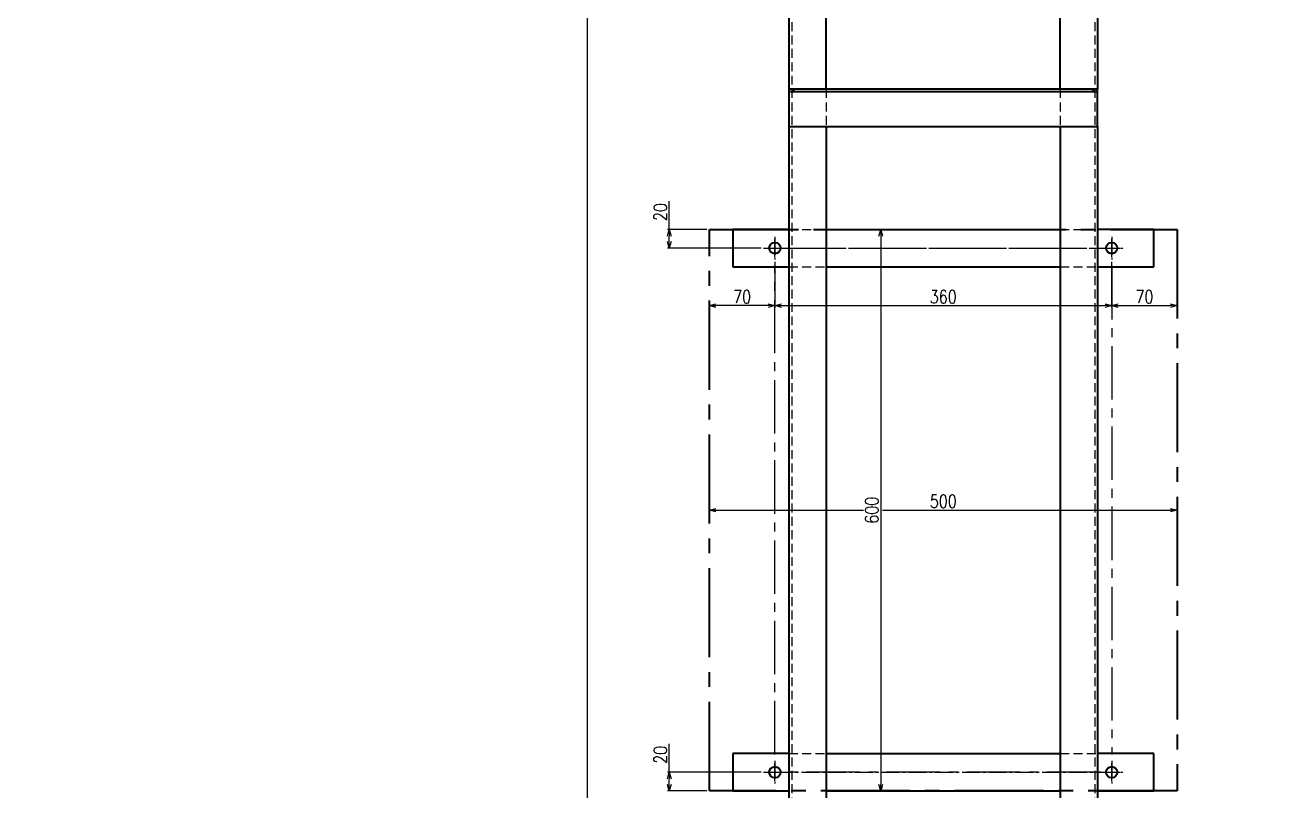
# Model space of a CAD drawing. Header units: millimetres. Extents: x 0 to 10987, y 0 to 7892.
# Drawn here: x 0 to 1341, y 1169 to 1987 of the extents above; entities that cross this region are included whole.
import ezdxf
from ezdxf import colors
from ezdxf.entities.mleader import LeaderData, LeaderLine
from ezdxf.enums import TextEntityAlignment as Align
from ezdxf.math import Vec2, Vec3

# ---------------------------------------------------------------- set-up
doc = ezdxf.new("R2010")
doc.units = ezdxf.units.MM
doc.linetypes.add('CENTER2', pattern=[28.575, 19.05, -3.175, 3.175, -3.175])
doc.linetypes.add('HIDDEN2', pattern=[4.7625, 3.175, -1.5875])
for name, color, linetype, lineweight in [('01_外形線', 7, 'Continuous', 25), ('03_かくれ線', 6, 'HIDDEN2', 13), ('04_中心線', 1, 'CENTER2', 9), ('07_寸法線', 3, 'Continuous', 9)]:
    doc.layers.add(name, color=color, linetype=linetype, lineweight=lineweight)
doc.styles.get("Standard").update_dxf_attribs({"font": 'arial.ttf'})
doc.styles.add('寸法用', font='simplex.shx', dxfattribs={"width": 0.8, "bigfont": '@extfont2.shx'})
doc.dimstyles.new('機械製図用', dxfattribs={"dimtxt": 3.5, "dimasz": 3.5, "dimexe": 2, "dimexo": 0, "dimgap": 1.2, "dimtad": 1, "dimdsep": 46, "dimtxsty": '寸法用', "dimblk": 'OPEN30', "dimcen": 0, "dimclrd": 256, "dimclre": 256, "dimclrt": 7, "dimazin": 2, "dimtm": 1e-09, "dimtfac": 0.75, "dimtmove": 0, "dimatfit": 3, "dimldrblk": 'OPEN30', "dimfxl": 1, "dimlwd": -1, "dimlwe": -1, "dimarcsym": 0})

# ---------------------------------------------------------------- blocks, each defined once
blk = doc.blocks.new('_Open30')
at = {"color": 0, "linetype": 'ByBlock', "lineweight": -2}
for p, q in [((-1, 0.27), (0, 0)), ((0, 0), (-1, -0.27)), ((0, 0), (-1, 0))]:
    blk.add_line(p, q, dxfattribs=at)
blk = doc.blocks.new('*D248')
at = {"layer": '07_寸法線', "transparency": 16777216}
for p, q in [((801.3, 1734.4), (801.3, 1685.5)), ((1161.3, 1734.4), (1161.3, 1685.5)), ((808.3, 1687.5), (1154.3, 1687.5))]:
    blk.add_line(p, q, dxfattribs=at)
at = {"layer": 'Defpoints', "color": 0, "transparency": 16777216}
for p in [(801.3, 1736.9), (1161.3, 1736.9), (1161.3, 1687.5)]:
    blk.add_point(p, dxfattribs=at)
at = {"layer": '07_寸法線', "transparency": 16777216, "xscale": 7, "yscale": 7, "zscale": 7, "rotation": 180}
blk.add_blockref('_Open30', (801.3, 1687.5), dxfattribs=at)
at = {"layer": '07_寸法線', "transparency": 16777216, "xscale": 7, "yscale": 7, "zscale": 7}
blk.add_blockref('_Open30', (1161.3, 1687.5), dxfattribs=at)
at = {"layer": '07_寸法線', "color": 7, "transparency": 16777216, "insert": (981.3, 1697), "char_height": 14, "attachment_point": 5, "style": '寸法用'}
blk.add_mtext('360', dxfattribs=at)
blk = doc.blocks.new('*D249')
at = {"layer": '07_寸法線', "transparency": 16777216}
for p, q in [((688.5, 1768.9), (688.5, 1799.1)), ((728.8, 1768.9), (686.5, 1768.9)), ((688.5, 1755.9), (688.5, 1761.9)), ((786.8, 1748.9), (686.5, 1748.9))]:
    blk.add_line(p, q, dxfattribs=at)
at = {"layer": 'Defpoints', "color": 0, "transparency": 16777216}
for p in [(688.5, 1768.9), (731.3, 1768.9), (789.3, 1748.9)]:
    blk.add_point(p, dxfattribs=at)
at = {"layer": '07_寸法線', "transparency": 16777216, "xscale": 7, "yscale": 7, "zscale": 7}
for p, rotation in [((688.5, 1768.9), 90), ((688.5, 1748.9), 270)]:
    blk.add_blockref('_Open30', p, dxfattribs=dict(at, rotation=rotation))
at = {"layer": '07_寸法線', "color": 7, "transparency": 16777216, "insert": (679, 1787.5), "char_height": 14, "attachment_point": 5, "rotation": 90, "style": '寸法用'}
blk.add_mtext('20', dxfattribs=at)
blk = doc.blocks.new('*D250')
at = {"layer": '07_寸法線', "transparency": 16777216}
for p, q in [((801.3, 1734.4), (801.3, 1685.5)), ((731.3, 1690), (731.3, 1689.5)), ((794.3, 1687.5), (738.3, 1687.5))]:
    blk.add_line(p, q, dxfattribs=at)
at = {"layer": 'Defpoints', "color": 0, "transparency": 16777216}
for p in [(801.3, 1736.9), (731.3, 1687.5), (731.3, 1687.5)]:
    blk.add_point(p, dxfattribs=at)
at = {"layer": '07_寸法線', "transparency": 16777216, "xscale": 7, "yscale": 7, "zscale": 7, "rotation": 180}
blk.add_blockref('_Open30', (731.3, 1687.5), dxfattribs=at)
at = {"layer": '07_寸法線', "transparency": 16777216, "xscale": 7, "yscale": 7, "zscale": 7}
blk.add_blockref('_Open30', (801.3, 1687.5), dxfattribs=at)
at = {"layer": '07_寸法線', "color": 7, "transparency": 16777216, "insert": (766.3, 1697), "char_height": 14, "attachment_point": 5, "style": '寸法用'}
blk.add_mtext('70', dxfattribs=at)
blk = doc.blocks.new('*D251')
at = {"layer": '07_寸法線', "transparency": 16777216}
for p, q in [((688.5, 1188.9), (688.5, 1219.1)), ((786.8, 1188.9), (686.5, 1188.9)), ((688.5, 1175.9), (688.5, 1181.9)), ((728.8, 1168.9), (686.5, 1168.9))]:
    blk.add_line(p, q, dxfattribs=at)
at = {"layer": 'Defpoints', "color": 0, "transparency": 16777216}
for p in [(688.5, 1188.9), (789.3, 1188.9), (731.3, 1168.9)]:
    blk.add_point(p, dxfattribs=at)
at = {"layer": '07_寸法線', "transparency": 16777216, "xscale": 7, "yscale": 7, "zscale": 7}
for p, rotation in [((688.5, 1188.9), 90), ((688.5, 1168.9), 270)]:
    blk.add_blockref('_Open30', p, dxfattribs=dict(at, rotation=rotation))
at = {"layer": '07_寸法線', "color": 7, "transparency": 16777216, "insert": (679, 1207.5), "char_height": 14, "attachment_point": 5, "rotation": 90, "style": '寸法用'}
blk.add_mtext('20', dxfattribs=at)
blk = doc.blocks.new('*D252')
at = {"layer": '07_寸法線', "transparency": 16777216}
for p, q in [((922, 1768.9), (912.5, 1768.9)), ((914.5, 1761.9), (914.5, 1175.9)), ((925.3, 1168.9), (912.5, 1168.9))]:
    blk.add_line(p, q, dxfattribs=at)
at = {"layer": 'Defpoints', "color": 0, "transparency": 16777216}
for p in [(924.5, 1768.9), (914.5, 1168.9), (927.8, 1168.9)]:
    blk.add_point(p, dxfattribs=at)
at = {"layer": '07_寸法線', "transparency": 16777216, "xscale": 7, "yscale": 7, "zscale": 7}
for p, rotation in [((914.5, 1768.9), 90), ((914.5, 1168.9), 270)]:
    blk.add_blockref('_Open30', p, dxfattribs=dict(at, rotation=rotation))
at = {"layer": '07_寸法線', "color": 7, "transparency": 16777216, "insert": (905, 1468.9), "char_height": 14, "attachment_point": 5, "rotation": 90, "style": '寸法用'}
blk.add_mtext('600', dxfattribs=at)
blk = doc.blocks.new('*D253')
at = {"layer": '07_寸法線', "transparency": 16777216}
for p, q in [((1161.3, 1734.4), (1161.3, 1685.5)), ((1231.3, 1690), (1231.3, 1689.5)), ((1168.3, 1687.5), (1224.3, 1687.5))]:
    blk.add_line(p, q, dxfattribs=at)
at = {"layer": 'Defpoints', "color": 0, "transparency": 16777216}
for p in [(1161.3, 1736.9), (1231.3, 1687.5), (1231.3, 1687.5)]:
    blk.add_point(p, dxfattribs=at)
at = {"layer": '07_寸法線', "transparency": 16777216, "xscale": 7, "yscale": 7, "zscale": 7, "rotation": 180}
blk.add_blockref('_Open30', (1161.3, 1687.5), dxfattribs=at)
at = {"layer": '07_寸法線', "transparency": 16777216, "xscale": 7, "yscale": 7, "zscale": 7}
blk.add_blockref('_Open30', (1231.3, 1687.5), dxfattribs=at)
at = {"layer": '07_寸法線', "color": 7, "transparency": 16777216, "insert": (1196.3, 1697), "char_height": 14, "attachment_point": 5, "style": '寸法用'}
blk.add_mtext('70', dxfattribs=at)
blk = doc.blocks.new('*D254')
at = {"layer": '07_寸法線', "transparency": 16777216}
for p, q in [((731.3, 1471.4), (731.3, 1470.9)), ((738.3, 1468.9), (896.1, 1468.9)), ((916.4, 1468.9), (1224.3, 1468.9)), ((1231.3, 1471.4), (1231.3, 1470.9))]:
    blk.add_line(p, q, dxfattribs=at)
at = {"layer": 'Defpoints', "color": 0, "transparency": 16777216}
for p in [(731.3, 1468.9), (1231.3, 1468.9), (1231.3, 1468.9)]:
    blk.add_point(p, dxfattribs=at)
at = {"layer": '07_寸法線', "transparency": 16777216, "xscale": 7, "yscale": 7, "zscale": 7, "rotation": 180}
blk.add_blockref('_Open30', (731.3, 1468.9), dxfattribs=at)
at = {"layer": '07_寸法線', "transparency": 16777216, "xscale": 7, "yscale": 7, "zscale": 7}
blk.add_blockref('_Open30', (1231.3, 1468.9), dxfattribs=at)
at = {"layer": '07_寸法線', "color": 7, "transparency": 16777216, "insert": (981.3, 1478.4), "char_height": 14, "attachment_point": 5, "style": '寸法用'}
blk.add_mtext('500', dxfattribs=at)
blk = doc.blocks.new('*U255')
at = {"layer": '04_中心線', "color": 0, "linetype": 'CENTER2', "transparency": 16777216}
for p, q in [((-9.5, 0), (-1.2, 0)), ((0, 1.2), (0, 9.5)), ((1.2, 0), (9.5, 0)), ((0, -9.5), (0, -1.2))]:
    blk.add_line(p, q, dxfattribs=at)
at = {"layer": '04_中心線', "color": 0, "linetype": 'Continuous', "transparency": 16777216}
for p, q in [((-0.6, 0), (0.6, 0)), ((0, -0.6), (0, 0.6))]:
    blk.add_line(p, q, dxfattribs=at)
blk = doc.blocks.new('*U256')
at = {"layer": '04_中心線', "color": 0, "linetype": 'CENTER2', "transparency": 16777216}
for p, q in [((-9.5, 0), (-1.2, 0)), ((0, 1.2), (0, 9.5)), ((1.2, 0), (9.5, 0)), ((0, -9.5), (0, -1.2))]:
    blk.add_line(p, q, dxfattribs=at)
at = {"layer": '04_中心線', "color": 0, "linetype": 'Continuous', "transparency": 16777216}
for p, q in [((-0.6, 0), (0.6, 0)), ((0, -0.6), (0, 0.6))]:
    blk.add_line(p, q, dxfattribs=at)
blk = doc.blocks.new('*U257')
at = {"layer": '04_中心線', "color": 0, "linetype": 'CENTER2', "transparency": 16777216}
for p, q in [((-9.5, 0), (-1.2, 0)), ((0, 1.2), (0, 9.5)), ((1.2, 0), (9.5, 0)), ((0, -9.5), (0, -1.2))]:
    blk.add_line(p, q, dxfattribs=at)
at = {"layer": '04_中心線', "color": 0, "linetype": 'Continuous', "transparency": 16777216}
for p, q in [((-0.6, 0), (0.6, 0)), ((0, -0.6), (0, 0.6))]:
    blk.add_line(p, q, dxfattribs=at)
blk = doc.blocks.new('*U258')
at = {"layer": '04_中心線', "color": 0, "linetype": 'CENTER2', "transparency": 16777216}
for p, q in [((-9.5, 0), (-1.2, 0)), ((0, 1.2), (0, 9.5)), ((1.2, 0), (9.5, 0)), ((0, -9.5), (0, -1.2))]:
    blk.add_line(p, q, dxfattribs=at)
at = {"layer": '04_中心線', "color": 0, "linetype": 'Continuous', "transparency": 16777216}
for p, q in [((-0.6, 0), (0.6, 0)), ((0, -0.6), (0, 0.6))]:
    blk.add_line(p, q, dxfattribs=at)
blk = doc.blocks.new('_TagCircle')
at = {"color": 0, "linetype": 'ByBlock', "lineweight": -2, "transparency": 16777216}
blk.add_circle((0, 0), 4, dxfattribs=at)
at = {"color": 0, "transparency": 16777216, "style": '寸法用'}
blk.add_attdef('タグ番号', text='', height=3, dxfattribs=at).set_placement((0, -1.5), align=Align.CENTER)
blk = doc.blocks.new('_None')

msp = doc.modelspace()

# ---------------------------------------------------------------- linework, layer by layer
at = {"layer": '01_外形線'}
for p, q in [((821.346, 1918.933), (821.346, 1915.933)), ((1141.346, 1918.933), (1141.346, 1915.933)), ((1146.346, 1915.933), (816.346, 1915.933)), ((816.346, 1878.933), (816.346, 808.933)), ((856.346, 1878.933), (856.346, 808.933)), ((1106.346, 1878.933), (1106.346, 808.933)), ((1146.346, 1878.933), (1146.346, 808.933)), ((816.346, 1768.937), (756.349, 1768.937)), ((756.349, 1768.937), (756.349, 1728.937)), ((856.346, 1768.937), (1106.346, 1768.937)), ((1206.349, 1768.937), (1146.351, 1768.937)), ((1206.349, 1728.937), (1206.349, 1768.937)), ((756.349, 1728.937), (816.346, 1728.937)), ((856.346, 1728.937), (1106.346, 1728.937)), ((1146.351, 1728.937), (1206.349, 1728.937)), ((816.346, 1208.937), (756.349, 1208.937)), ((756.349, 1208.937), (756.349, 1168.937)), ((856.346, 1208.937), (1106.346, 1208.937)), ((1206.349, 1208.937), (1146.351, 1208.937)), ((1206.349, 1168.937), (1206.349, 1208.937)), ((756.349, 1168.937), (816.346, 1168.937)), ((856.346, 1168.937), (1106.346, 1168.937)), ((1146.351, 1168.937), (1206.349, 1168.937))]:
    msp.add_line(p, q, dxfattribs=at)
for points in [[(856.346, 1918.933), (856.346, 2118.933), (816.346, 2118.933), (816.346, 1918.933)], [(1106.346, 1918.933), (1106.346, 2118.933), (1146.346, 2118.933), (1146.346, 1918.933)]]:
    msp.add_lwpolyline(points, dxfattribs=at)
msp.add_lwpolyline([(816.346, 1878.933), (1146.346, 1878.933), (1146.346, 1918.933), (816.346, 1918.933)], close=True, dxfattribs=at)
at = {"layer": '01_外形線', "linetype": 'CENTER2', "ltscale": 5, "transparency": 33554559}
msp.add_lwpolyline([(731.349, 1768.937), (1231.349, 1768.937), (1231.349, 1168.937), (731.349, 1168.937), (731.349, 1768.937)], dxfattribs=at)
at = {"layer": '01_外形線'}
for centre in [(801.349, 1748.937), (801.349, 1748.937), (1161.349, 1748.937), (1161.349, 1748.937), (801.349, 1188.941), (801.349, 1188.937), (1161.349, 1188.941), (1161.349, 1188.937)]:
    msp.add_circle(centre, 6, dxfattribs=at)
at = {"layer": '03_かくれ線', "ltscale": 3}
for p, q in [((819.346, 2118.933), (819.346, 768.933)), ((1143.346, 2118.933), (1143.346, 768.933)), ((816.346, 1918.933), (816.346, 1878.933)), ((856.346, 1918.933), (856.346, 1878.933)), ((1106.346, 1918.933), (1106.346, 1878.933)), ((1146.346, 1918.933), (1146.346, 1878.933)), ((816.346, 1768.937), (856.346, 1768.937)), ((1106.346, 1768.937), (1146.346, 1768.937)), ((816.346, 1728.937), (856.346, 1728.937)), ((1106.346, 1728.937), (1146.346, 1728.937)), ((816.346, 1208.937), (856.346, 1208.937)), ((1106.346, 1208.937), (1146.346, 1208.937))]:
    msp.add_line(p, q, dxfattribs=at)
at = {"layer": '04_中心線'}
for p, q in [((801.349, 1760.937), (801.349, 1736.937)), ((1161.349, 1760.937), (1161.349, 1736.937)), ((789.349, 1748.937), (813.349, 1748.937)), ((801.349, 1748.937), (1161.349, 1748.937)), ((1149.349, 1748.937), (1173.349, 1748.937)), ((801.349, 1200.941), (801.349, 1176.941)), ((1161.349, 1200.941), (1161.349, 1176.941)), ((789.349, 1188.941), (813.349, 1188.941)), ((801.349, 1188.937), (1161.349, 1188.937)), ((1149.349, 1188.941), (1173.349, 1188.941))]:
    msp.add_line(p, q, dxfattribs=at)
at = {"layer": '04_中心線', "ltscale": 3}
for p, q in [((813.349, 1748.937), (1149.349, 1748.937)), ((801.349, 1207.941), (801.349, 1729.937)), ((1161.349, 1729.937), (1161.349, 1207.941)), ((1149.349, 1188.941), (813.349, 1188.941))]:
    msp.add_line(p, q, dxfattribs=at)
at = {"layer": 'Defpoints', "color": 3, "lineweight": 0}
msp.add_lwpolyline([(2960.7, 3826.869), (2960.7, 466.957), (601.096, 466.957), (601.096, 3826.869)], close=True, dxfattribs=at)

# ---------------------------------------------------------------- block references
at = {"layer": '04_中心線', "linetype": 'CENTER2'}
for name, p in [('*U256', (801.349, 1748.937)), ('*U255', (1161.349, 1748.937)), ('*U258', (801.349, 1188.937)), ('*U257', (1161.349, 1188.937))]:
    msp.add_blockref(name, p, dxfattribs=at)

# ---------------------------------------------------------------- dimensions: what is measured, and where the dimension line sits
at = {"layer": '07_寸法線'}
for base, p1, p2, picture, middle in [((688.515, 1768.937), (789.349, 1748.937), (731.349, 1768.937), '*D249', (679.015, 1787.504)), ((914.507, 1168.937), (924.463, 1768.937), (927.787, 1168.937), '*D252', (905.007, 1468.937)), ((688.515, 1188.941), (731.349, 1168.937), (789.349, 1188.941), '*D251', (679.015, 1207.508))]:
    dim = msp.add_linear_dim(base=base, p1=p1, p2=p2, angle=90, dimstyle='機械製図用', override={"dimtxt": 14, "dimasz": 7, "dimexo": 2.5, "dimgap": 2.5}, dxfattribs=at)
    dim.commit()
    dim.dimension.update_dxf_attribs({"geometry": picture, "text_midpoint": middle})
for base, p1, p2, picture, middle in [((731.349, 1687.495), (801.349, 1736.937), (731.349, 1687.495), '*D250', (766.349, 1696.995)), ((1161.349, 1687.495), (801.349, 1736.937), (1161.349, 1736.937), '*D248', (981.349, 1696.995)), ((1231.349, 1687.495), (1161.349, 1736.937), (1231.349, 1687.495), '*D253', (1196.349, 1696.995)), ((1231.349, 1468.937), (731.349, 1468.937), (1231.349, 1468.937), '*D254', (981.349, 1478.437))]:
    dim = msp.add_linear_dim(base=base, p1=p1, p2=p2, dimstyle='機械製図用', override={"dimtxt": 14, "dimasz": 7, "dimexo": 2.5, "dimgap": 2.5}, dxfattribs=at)
    dim.commit()
    dim.dimension.update_dxf_attribs({"geometry": picture, "text_midpoint": middle})

# ---------------------------------------------------------------- leaders
ml = msp.add_multileader_block('Standard', dxfattribs=at)
ml.set_content('_TagCircle', color=256, scale=-10.5)
ml.set_attribute('タグ番号', '1A', width=0)
ml.set_leader_properties()
ml.set_arrow_properties(name='NONE')
ml.build(insert=Vec2(0, 0))
ml.multileader.update_dxf_attribs({"dogleg_length": 1, "arrow_head_size": 36.75, "scale": 6})
ctx = ml.context
ctx.base_point, ctx.scale, ctx.char_height, ctx.arrow_head_size, ctx.landing_gap_size, ctx.plane_origin = Vec3(8943.466, 2201.866), 6, 42, 36.75, 21, Vec3(8203.481, 2141.535)
ctx.text_align_type = 2
notes = []
notes.append((ctx, [(0, (0, 0, 0), (0, 0), (1, 0), 1, [])]))
ctx.block.insert, ctx.block.scale = Vec3(8964.466, 2201.866), Vec3(-10.5, 10.5, 10.5)
ml = msp.add_multileader_block('Standard', dxfattribs=at)
ml.set_content('_TagCircle', color=256, scale=-5.25)
ml.set_attribute('タグ番号', '1G', width=0)
ml.set_leader_properties()
ml.set_arrow_properties(name='NONE')
ml.build(insert=Vec2(0, 0))
ml.multileader.update_dxf_attribs({"dogleg_length": 1, "arrow_head_size": 18.375, "scale": 3})
ctx = ml.context
ctx.base_point, ctx.scale, ctx.char_height, ctx.arrow_head_size, ctx.landing_gap_size, ctx.plane_origin = Vec3(5595.151, 2171.076), 3, 21, 18.375, 10.5, Vec3(4338.296, 1581.601)
ctx.text_align_type = 2
notes.append((ctx, [(0, (0, 0, 0), (0, 0), (1, 0), 1, [])]))
ctx.block.insert, ctx.block.scale = Vec3(5616.151, 2171.076), Vec3(-5.25, 5.25, 5.25)
ml = msp.add_multileader_block('Standard', dxfattribs=at)
ml.set_content('_TagCircle', color=256, scale=-5.25)
ml.set_attribute('タグ番号', '1A', width=0)
ml.set_leader_properties()
ml.set_arrow_properties(name='NONE')
ml.build(insert=Vec2(0, 0))
ml.multileader.update_dxf_attribs({"dogleg_length": 1, "arrow_head_size": 18.375, "scale": 3})
ctx = ml.context
ctx.base_point, ctx.scale, ctx.char_height, ctx.arrow_head_size, ctx.landing_gap_size, ctx.plane_origin = Vec3(4319.231, 2168.2), 3, 21, 18.375, 10.5, Vec3(3062.376, 1578.725)
ctx.text_align_type = 2
notes.append((ctx, [(0, (0, 0, 0), (0, 0), (1, 0), 1, [])]))
ctx.block.insert, ctx.block.scale = Vec3(4340.231, 2168.2), Vec3(-5.25, 5.25, 5.25)
ml = msp.add_multileader_block('Standard', dxfattribs=at)
ml.set_content('_TagCircle', color=256, scale=-5.25)
ml.set_attribute('タグ番号', '1B', width=0)
ml.set_leader_properties()
ml.set_arrow_properties(name='NONE')
ml.build(insert=Vec2(0, 0))
ml.multileader.update_dxf_attribs({"dogleg_length": 1, "arrow_head_size": 18.375, "scale": 3})
ctx = ml.context
ctx.base_point, ctx.scale, ctx.char_height, ctx.arrow_head_size, ctx.landing_gap_size, ctx.plane_origin = Vec3(4319.231, 1952.461), 3, 21, 18.375, 10.5, Vec3(3062.376, 1362.987)
ctx.text_align_type = 2
notes.append((ctx, [(0, (0, 0, 0), (0, 0), (1, 0), 1, [])]))
ctx.block.insert, ctx.block.scale = Vec3(4340.231, 1952.461), Vec3(-5.25, 5.25, 5.25)
ml = msp.add_multileader_block('Standard', dxfattribs=at)
ml.set_content('_TagCircle', color=256, scale=-5.25)
ml.set_attribute('タグ番号', '1H', width=0)
ml.set_leader_properties()
ml.set_arrow_properties(name='NONE')
ml.build(insert=Vec2(0, 0))
ml.multileader.update_dxf_attribs({"dogleg_length": 1, "arrow_head_size": 18.375, "scale": 3})
ctx = ml.context
ctx.base_point, ctx.scale, ctx.char_height, ctx.arrow_head_size, ctx.landing_gap_size, ctx.plane_origin = Vec3(5595.151, 1868.711), 3, 21, 18.375, 10.5, Vec3(4338.296, 1279.236)
ctx.text_align_type = 2
notes.append((ctx, [(0, (0, 0, 0), (0, 0), (1, 0), 1, [])]))
ctx.block.insert, ctx.block.scale = Vec3(5616.151, 1868.711), Vec3(-5.25, 5.25, 5.25)
ml = msp.add_multileader_block('Standard', dxfattribs=at)
ml.set_content('_TagCircle', color=256, scale=-5.25)
ml.set_attribute('タグ番号', '1C', width=0)
ml.set_leader_properties()
ml.set_arrow_properties(name='NONE')
ml.build(insert=Vec2(0, 0))
ml.multileader.update_dxf_attribs({"dogleg_length": 1, "arrow_head_size": 18.375, "scale": 3})
ctx = ml.context
ctx.base_point, ctx.scale, ctx.char_height, ctx.arrow_head_size, ctx.landing_gap_size, ctx.plane_origin = Vec3(4319.231, 1707.872), 3, 21, 18.375, 10.5, Vec3(3062.376, 1118.397)
ctx.text_align_type = 2
notes.append((ctx, [(0, (0, 0, 0), (0, 0), (1, 0), 1, [])]))
ctx.block.insert, ctx.block.scale = Vec3(4340.231, 1707.872), Vec3(-5.25, 5.25, 5.25)
ml = msp.add_multileader_block('Standard', dxfattribs=at)
ml.set_content('_TagCircle', color=256, scale=-5.25)
ml.set_attribute('タグ番号', '1D', width=0)
ml.set_leader_properties()
ml.set_arrow_properties(name='NONE')
ml.build(insert=Vec2(0, 0))
ml.multileader.update_dxf_attribs({"dogleg_length": 1, "arrow_head_size": 18.375, "scale": 3})
ctx = ml.context
ctx.base_point, ctx.scale, ctx.char_height, ctx.arrow_head_size, ctx.landing_gap_size, ctx.plane_origin = Vec3(4319.231, 1426.718), 3, 21, 18.375, 10.5, Vec3(3062.376, 837.243)
ctx.text_align_type = 2
notes.append((ctx, [(0, (0, 0, 0), (0, 0), (1, 0), 1, [])]))
ctx.block.insert, ctx.block.scale = Vec3(4340.231, 1426.718), Vec3(-5.25, 5.25, 5.25)
ml = msp.add_multileader_block('Standard', dxfattribs=at)
ml.set_content('_TagCircle', color=256, scale=-5.25)
ml.set_attribute('タグ番号', '1E', width=0)
ml.set_leader_properties()
ml.set_arrow_properties(name='NONE')
ml.build(insert=Vec2(0, 0))
ml.multileader.update_dxf_attribs({"dogleg_length": 1, "arrow_head_size": 18.375, "scale": 3})
ctx = ml.context
ctx.base_point, ctx.scale, ctx.char_height, ctx.arrow_head_size, ctx.landing_gap_size, ctx.plane_origin = Vec3(4319.231, 1266.718), 3, 21, 18.375, 10.5, Vec3(3062.376, 677.243)
ctx.text_align_type = 2
notes.append((ctx, [(0, (0, 0, 0), (0, 0), (1, 0), 1, [])]))
ctx.block.insert, ctx.block.scale = Vec3(4340.231, 1266.718), Vec3(-5.25, 5.25, 5.25)
for ctx, leaders in notes:
    for number, flags, end, landing, length, lines in leaders:
        leader = LeaderData()
        leader.index, (leader.has_last_leader_line, leader.has_dogleg_vector, leader.attachment_direction) = number, flags
        leader.last_leader_point, leader.dogleg_vector, leader.dogleg_length = Vec3(end), Vec3(landing), length
        for number, points, colour, breaks in lines:
            line = LeaderLine()
            line.index, line.vertices, line.color, line.breaks = number, Vec3.list(points), colors.encode_raw_color(colour), breaks
            leader.lines.append(line)
        ctx.leaders.append(leader)

doc.saveas('drawing.dxf')
